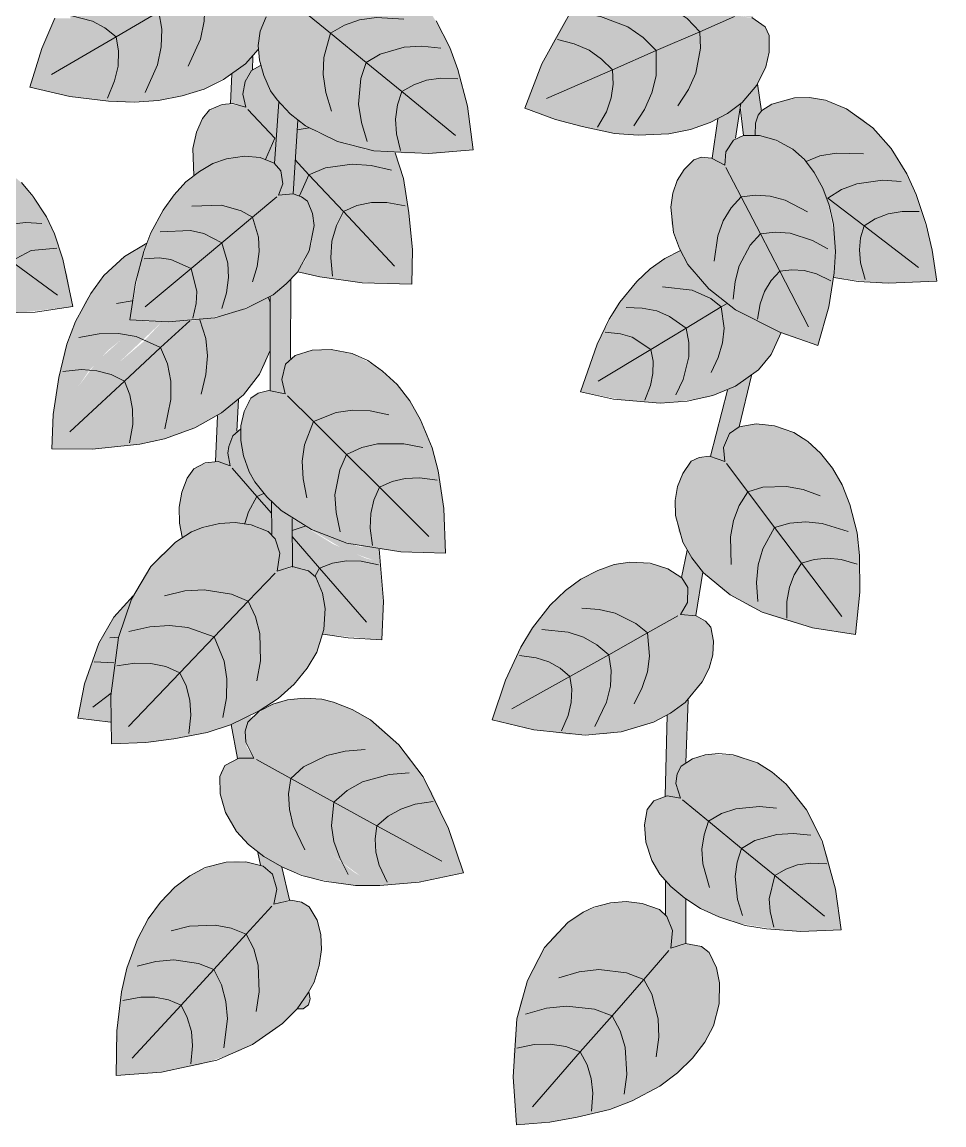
# Model space of a CAD drawing. Header units: centimetres. Extents: x 0 to 879, y -664 to 265.
# Drawn here: x 318.73 to 346.01, y -496.84 to -464.19 of the extents above; entities that cross this region are included whole.
import ezdxf

# ---------------------------------------------------------------- set-up
doc = ezdxf.new("R2010")
doc.units = ezdxf.units.CM
doc.layers.add('VEG-HOJAS', color=117, linetype='Continuous', lineweight=18, true_color=0x2e5e38)
doc.layers.add('VEG-NERVIOS', color=115, linetype='Continuous', lineweight=9, true_color=0x528c5c)
doc.layers.add('VEG-RELLENO', color=253, linetype='Continuous', true_color=0x96c896)

# ---------------------------------------------------------------- blocks, each defined once
blk = doc.blocks.new('VEG_Pothos_colgante_ALZADO')
at = {"layer": 'VEG-RELLENO', "true_color": 0x87a96a}
h = blk.add_hatch(color=63, dxfattribs=at)
h.dxf.hatch_style = 1
h.paths.add_polyline_path([(11.32, -61.78), (12.33, -61.3), (12.65, -61.39), (12.85, -61.34), (13.06, -61.24), (13.27, -61.01), (13.44, -61.41), (11.57, -62.33), (10.6, -62.68), (10.4, -62.68), (10.24, -62.56), (10.21, -62.33), (10.34, -62.14)])
h.paths.add_polyline_path([(15.85, -59.81), (17.07, -59.7), (17.4, -59.76), (17.36, -60.18), (17.07, -60.02), (16.71, -60.01), (16.53, -60.11), (16.37, -60.33), (15.63, -60.49)])
h.paths.add_polyline_path([(20.14, -61.05), (21, -61.69), (21.04, -61.98), (21.25, -62.27), (21.66, -62.45), (21.32, -62.75), (20.36, -61.96)])
h.paths.add_polyline_path([(23.72, -64.36), (24.65, -65.62), (24.36, -65.94), (24.2, -65.59), (23.94, -65.37), (23.67, -65.29), (22.95, -64.39)])
h.paths.add_polyline_path([(26, -69.09), (26.01, -70.21), (25.76, -70.6), (25.75, -70.96), (25.36, -70.76), (25.41, -70.07)])
h.paths.add_polyline_path([(25.29, -74.01), (24.58, -76.47), (24.13, -76.42), (24.36, -76.07), (24.39, -75.61), (24.28, -75.37), (24.84, -73.38)])
h.paths.add_polyline_path([(23.72, -80.27), (23.52, -80.38), (23.35, -80.66), (23.29, -81), (23.37, -81.34), (22.92, -81.22), (23.24, -79.57), (23.92, -79.21)])
h.paths.add_polyline_path([(22.93, -84.23), (22.6, -85.84), (22.15, -85.8), (22.37, -85.41), (22.38, -85.05), (22.2, -84.76), (22.45, -83.57)])
h.paths.add_polyline_path([(22.14, -88.35), (21.97, -89.37), (21.69, -89.56), (21.55, -89.89), (21.53, -90.26), (21.67, -90.62), (21.19, -90.57), (21.46, -88.75)])
h.paths.add_polyline_path([(21.38, -93.9), (21.26, -95.06), (20.78, -95.06), (20.97, -94.71), (21, -94.49), (20.97, -94.13), (20.78, -93.84), (20.84, -93.31)])
h.paths.add_polyline_path([(21, -98.01), (20.93, -98.91), (20.69, -99.1), (20.57, -99.42), (20.57, -99.78), (20.73, -100.12), (20.26, -100.1), (20.36, -98.47)])
h.paths.add_polyline_path([(20.76, -103.28), (20.8, -106), (20.33, -106.04), (20.49, -105.55), (20.42, -105.13), (20.18, -104.82), (20.16, -102.72)])
h.paths.add_polyline_path([(20.86, -108.76), (20.86, -109.45), (20.67, -109.63), (20.57, -109.95), (20.57, -110.23), (20.7, -110.57), (20.24, -110.53), (20.26, -109.3)])
h.paths.add_polyline_path([(20.6, -113.96), (20.36, -115.95), (19.89, -115.88), (20.11, -115.56), (20.19, -115.18), (20.12, -114.8), (19.94, -114.55), (20.06, -113.45)])
h.paths.add_polyline_path([(20, -118.49), (19.84, -119.51), (19.56, -119.92), (19.53, -120.31), (19.15, -120.1), (19.32, -118.94)])
h = blk.add_hatch(color=63, dxfattribs=at)
h.dxf.hatch_style = 1
h.paths.add_polyline_path([(2.71, -62.33), (3.74, -60.53), (4.04, -60.08), (4.09, -60.03), (4.46, -60.03), (4.78, -59.86), (4.79, -60.23), (4.99, -60.58), (5.19, -60.71), (5.66, -60.78), (6.24, -62.16), (6.82, -64.09), (6.47, -64.29), (6.4, -63.95), (6.22, -63.73), (6.08, -63.65), (5.67, -62.35), (5.33, -61.49), (5.02, -60.82), (4.77, -60.4), (4.67, -60.32), (4.48, -60.48), (4.26, -60.83), (3.51, -62.2), (3.24, -62.58), (3.1, -62.68), (2.93, -62.69), (2.74, -62.56)])
h.paths.add_polyline_path([(7.27, -66.77), (7.28, -68.19), (7.02, -68.6), (7, -69.02), (6.61, -68.81), (6.7, -67.99), (6.68, -67.39)])
h.paths.add_polyline_path([(6.07, -73.05), (5.62, -73.05), (5.8, -72.67), (5.78, -72.21), (6.17, -72.72)])
h.paths.add_polyline_path([(5.09, -76.25), (4.81, -77.65), (4.68, -77.8), (4.53, -78.13), (4.56, -78.55), (4.15, -78.39), (4.21, -77.54), (4.42, -76.51)])
h.paths.add_polyline_path([(6.65, -86.69), (6.57, -87.2), (6.73, -87.64), (6.27, -87.58), (6.11, -86.99), (6.53, -86.3)])
h.paths.add_polyline_path([(7.15, -91.43), (7.02, -92.14), (6.57, -92.19), (6.72, -91.72), (6.68, -91.4), (6.56, -91.16), (6.57, -90.97)])
h.paths.add_polyline_path([(5.22, -103.06), (5.49, -104.54), (5.31, -104.81), (5.29, -105.18), (5.41, -105.55), (5.68, -105.84), (5.2, -105.96), (4.69, -103.57)])
h.paths.add_polyline_path([(6.58, -109.01), (6.75, -109.83), (6.29, -109.89), (6.42, -109.52), (6.38, -109.19), (6.21, -108.94), (5.92, -108.8), (5.88, -108.64)])
h.paths.add_polyline_path([(7.07, -112.09), (7.13, -114.54), (6.89, -114.81), (6.82, -115.2), (6.96, -115.67), (6.5, -115.62), (6.5, -112.75)])
h.paths.add_polyline_path([(6.89, -118.98), (6.75, -121.16), (6.32, -121.2), (6.45, -120.8), (6.39, -120.48), (6.2, -120.26), (6.33, -118.44)])
h.paths.add_polyline_path([(6.68, -123.71), (6.67, -126.04), (6.5, -126.28), (6.42, -126.66), (6.52, -127.08), (6.07, -126.98), (6.07, -124.21)])
h.paths.add_polyline_path([(6.72, -130.77), (6.73, -132.21), (6.28, -132.33), (6.37, -131.87), (6.26, -131.46), (6.12, -131.25), (6.11, -130.28)])
h.paths.add_polyline_path([(5.08, -82.96), (5.16, -83), (5.43, -83.12), (5.08, -83.34)])
h.paths.add_polyline_path([(5.77, -96.32), (5.42, -96.05), (5.86, -95.86)])
h = blk.add_hatch(color=63, dxfattribs=at)
h.dxf.hatch_style = 1
h.paths.add_polyline_path([(8.39, -61.81), (9.58, -60.83), (9.78, -61.45), (9.12, -62), (8.08, -62)])
h.paths.add_polyline_path([(14.3, -61.63), (14.93, -62.55), (14.66, -62.89), (14.47, -62.53), (14.01, -62.25), (13.38, -61.44), (13.44, -61.41), (13.64, -61.59), (13.86, -61.68)])
h.paths.add_polyline_path([(16.93, -66.68), (16.82, -67.09), (16.94, -67.46), (16.53, -67.44), (16.23, -66.51), (16.57, -65.73)])
h.paths.add_polyline_path([(17.59, -70.25), (17.63, -71.92), (17.19, -71.95), (17.31, -71.65), (17.3, -71.41), (17.22, -71.13), (17.02, -70.94), (16.96, -69.86)])
h.paths.add_polyline_path([(17.51, -74.41), (17.39, -76.02), (17.23, -76.17), (17.12, -76.41), (17.13, -76.82), (16.73, -76.65), (16.87, -74.91)])
h.paths.add_polyline_path([(17.09, -79.98), (16.8, -82.6), (16.33, -82.66), (16.48, -82.21), (16.44, -81.87), (16.33, -81.57), (16.54, -79.39)])
h.paths.add_polyline_path([(16.24, -87.11), (15.97, -87.31), (15.88, -87.5), (15.87, -87.81), (16.01, -88.13), (15.57, -88.15), (15.7, -86.48), (16.34, -86.07)])
h.paths.add_polyline_path([(16.2, -90.99), (16.47, -93.35), (15.99, -93.41), (16.12, -93.03), (16.11, -92.72), (15.99, -92.36), (15.7, -92.11), (15.56, -90.48)])
h.paths.add_polyline_path([(17.85, -100.81), (18.22, -103.13), (17.76, -103.24), (17.85, -102.87), (17.83, -102.67), (17.67, -102.27), (17.45, -102.09), (17.18, -100.43)])
h.paths.add_polyline_path([(19.66, -112.84), (19.94, -114.54), (19.61, -114.27), (19.57, -113.95), (19.47, -113.76), (19.17, -113.59), (18.97, -112.24), (19.57, -112.6)])
h.paths.add_polyline_path([(20.61, -118.71), (20.45, -118.99), (20.42, -119.42), (20.08, -119.43), (20, -118.49), (20.49, -117.9)])
h.paths.add_polyline_path([(20.32, -126.54), (19.95, -128.06), (19.72, -128.19), (19.53, -128.54), (19.48, -128.73), (19.53, -129.09), (19.1, -128.93), (19.61, -126.97)])
h.paths.add_polyline_path([(18.88, -132.36), (18.67, -133.65), (18.21, -133.62), (18.4, -133.32), (18.44, -133.13), (18.41, -132.75), (18.24, -132.52), (18.41, -131.71)])
h.paths.add_polyline_path([(18.44, -136.14), (18.37, -138), (18.18, -138.18), (18.08, -138.55), (18.09, -138.73), (18.21, -139.05), (17.76, -139), (17.82, -136.6)])
h.paths.add_polyline_path([(18.37, -142.04), (18.37, -143.36), (17.93, -143.5), (17.99, -143.04), (17.77, -142.5), (17.77, -141.5)])
h.paths.add_polyline_path([(10.59, -60.81), (10.18, -61.12), (10.05, -60.73), (10.24, -60.64), (10.41, -60.45)])
h = blk.add_hatch(color=63, dxfattribs=at)
h.dxf.hatch_style = 1
h.paths.add_polyline_path([(2.37, -83.09), (1.85, -83.82), (1.66, -82.21), (2.32, -82.66)])
h.paths.add_polyline_path([(3.73, -99.21), (3.59, -99.38), (3.53, -99.55), (3.17, -99.62), (3.11, -98.98), (3.67, -98.45)])
h.paths.add_polyline_path([(4.45, -104.48), (4.04, -104.66), (4.06, -104.31), (3.95, -104.02), (4.26, -103.85), (4.34, -103.88)])
h.paths.add_polyline_path([(4.95, -107.56), (5.1, -108.22), (5.01, -108.41), (4.95, -108.72), (4.59, -108.81), (4.48, -108.11)])
h.paths.add_polyline_path([(5.62, -113.36), (5.63, -114.42), (5.13, -114.4), (5.36, -114), (5.35, -113.46)])
h.paths.add_polyline_path([(5.55, -117.49), (5.36, -117.74), (5.27, -118.07), (5.35, -118.59), (4.9, -118.48), (4.94, -117.62), (5.56, -117.09)])
h.paths.add_polyline_path([(5.09, -128.19), (4.93, -128.4), (4.83, -128.71), (4.89, -129.21), (4.45, -129.09), (4.51, -127.73), (5.13, -127.25)])
h.paths.add_polyline_path([(5.5, -136.69), (5.37, -136.89), (5.33, -137.25), (5.38, -137.54), (5.59, -137.87), (5.11, -137.88), (4.92, -136.87), (5.49, -136.61)])
h.paths.add_polyline_path([(6.64, -142.06), (6.18, -142.19), (6.27, -141.82), (6.21, -141.46), (6.03, -141.17), (5.79, -141.04), (5.71, -140.66), (6.42, -141.1)])
h.paths.add_polyline_path([(7.22, -144.79), (7.24, -145.11), (7.15, -145.23), (7.02, -145.29), (6.87, -145.29)])
h.paths.add_polyline_path([(2.39, -89.39), (2.73, -89.27), (2.72, -89.66), (2.88, -89.99), (2.44, -90.01)])
h.paths.add_polyline_path([(1.28, -79.52), (1, -78), (1.61, -78), (1.72, -78.57), (1.59, -78.83), (1.57, -79.18), (1.73, -79.56)])
at = {"layer": 'VEG-RELLENO', "true_color": 0x62945b}
h = blk.add_hatch(color=83, dxfattribs=at)
h.dxf.hatch_style = 1
h.paths.add_polyline_path([(-1.04, -118), (-0.69, -116.86), (-0.3, -115.96), (0.16, -115.97), (0.16, -115.08), (0.99, -114.01), (1.8, -113.33), (1.74, -113.89), (2.45, -113.93), (4.18, -113.81), (4.78, -113.67), (5.35, -113.46), (5.36, -114), (5.13, -114.4), (5.66, -114.43), (6.03, -114.65), (6.19, -114.89), (6.25, -115.26), (6.23, -115.71), (6.01, -115.85), (5.86, -116.1), (5.75, -116.48), (5.72, -116.89), (5.48, -117.18), (5.04, -117.56), (4.12, -118.06), (3.47, -118.26), (2.77, -118.4), (1.54, -118.44), (0.14, -118.28)])
h.paths.add_polyline_path([(4.2, -116.01), (3.26, -116.14), (2.38, -116.41), (1.54, -116.77), (0.74, -117.28), (1.68, -117.16), (2.56, -116.89), (3.4, -116.52)], flags=0)
at = {"layer": 'VEG-RELLENO', "true_color": 0x679d60}
h = blk.add_hatch(color=83, dxfattribs=at)
h.dxf.hatch_style = 1
h.paths.add_polyline_path([(13.61, -118.62), (14.03, -117.49), (14.43, -116.69), (14.8, -116.03), (15.22, -115.45), (15.87, -114.78), (16.38, -114.39), (16.93, -114.1), (17.48, -113.91), (18.01, -113.82), (18.7, -113.88), (19.29, -114.08), (19.69, -114.33), (20.07, -114.71), (20.18, -114.99), (20.14, -115.5), (19.89, -115.88), (20.39, -115.97), (20.72, -116.22), (20.84, -116.47), (20.84, -116.97), (20.74, -117.4), (20.55, -117.8), (20.27, -118.21), (20.04, -118.46), (19.61, -118.78), (19.09, -119.05), (18.51, -119.26), (17.87, -119.38), (17.19, -119.42), (16.5, -119.4), (16.26, -119.37), (16.02, -119.33), (15.77, -119.28), (14.69, -119.02)])
h.paths.add_polyline_path([(16.36, -119.38), (17.2, -118.93), (17.95, -118.4), (18.54, -117.86), (18.88, -117.44), (18.04, -117.8), (16.93, -118.55), (16.11, -119.34)], flags=0)
at = {"layer": 'VEG-RELLENO', "true_color": 0x6ba263}
h = blk.add_hatch(color=83, dxfattribs=at)
h.dxf.hatch_style = 1
h.paths.add_polyline_path([(12.08, -119.86), (10.95, -119.97), (10.1, -119.96), (9.38, -119.92), (8.7, -119.8), (7.86, -119.53), (7.29, -119.25), (6.81, -118.91), (6.4, -118.52), (6.08, -118.11), (5.83, -117.5), (5.72, -116.92), (5.75, -116.48), (5.9, -116), (6.08, -115.79), (6.53, -115.62), (6.96, -115.67), (6.82, -115.2), (6.89, -114.81), (7.05, -114.59), (7.48, -114.37), (7.89, -114.27), (8.32, -114.25), (8.79, -114.31), (9.58, -114.63), (10.04, -114.96), (10.47, -115.37), (10.86, -115.86), (11.2, -116.43), (11.48, -117.03), (11.7, -117.71), (11.95, -118.75)])
h.paths.add_polyline_path([(8.11, -116.64), (8.56, -117.39), (9.11, -118.04), (9.73, -118.63), (10.46, -119.11), (10.01, -118.36), (9.46, -117.71), (8.83, -117.13)], flags=0)
at = {"layer": 'VEG-RELLENO', "true_color": 0xced696}
h = blk.add_hatch(color=71, dxfattribs=at)
h.dxf.hatch_style = 1
h.paths.add_polyline_path([(4.2, -116.01), (3.4, -116.52), (2.56, -116.89), (1.68, -117.16), (0.74, -117.28), (1.54, -116.77), (2.38, -116.41), (3.26, -116.14)])
h = blk.add_hatch(color=71, dxfattribs=at)
h.dxf.hatch_style = 1
h.paths.add_polyline_path([(8.11, -116.64), (8.83, -117.13), (9.46, -117.71), (10.01, -118.36), (10.46, -119.11), (9.73, -118.63), (9.11, -118.04), (8.56, -117.39)])
at = {"layer": 'VEG-RELLENO', "true_color": 0x61935a}
h = blk.add_hatch(color=83, dxfattribs=at)
h.dxf.hatch_style = 1
h.paths.add_polyline_path([(10.26, -123.84), (8.56, -123.77), (7.54, -123.62), (6.89, -123.47), (7.12, -123.11), (7.3, -122.63), (8.1, -123.3), (7.89, -122.79), (7.36, -121.94), (7.22, -121.45), (7.07, -121.28), (6.75, -121.16), (6.89, -118.98), (7.47, -119.35), (8.27, -119.68), (8.92, -119.85), (9.77, -119.95), (9.95, -120.48), (10.11, -121.21), (10.28, -122.82)])
h.paths.add_polyline_path([(3.81, -120.62), (3.78, -119.82), (3.84, -119.49), (4.13, -118.83), (4.37, -118.62), (4.81, -118.49), (5.35, -118.59), (5.26, -118.21), (5.33, -117.83), (5.52, -117.51), (5.79, -117.36), (6, -117.96), (6.33, -118.44), (6.2, -120.26), (5.67, -120.07), (5.05, -120.07), (4.38, -120.26)])
at = {"layer": 'VEG-RELLENO', "true_color": 0xced696}
h = blk.add_hatch(color=71, dxfattribs=at)
h.dxf.hatch_style = 1
h.paths.add_polyline_path([(18.73, -117.65), (17.95, -118.4), (17.2, -118.93), (16.36, -119.38), (16.11, -119.34), (16.93, -118.55), (17.67, -118.02), (18.37, -117.63), (18.88, -117.44)])
at = {"layer": 'VEG-RELLENO', "true_color": 0x63975c}
h = blk.add_hatch(color=83, dxfattribs=at)
h.dxf.hatch_style = 1
h.paths.add_polyline_path([(25.8, -123.75), (24.15, -123.81), (22.75, -123.64), (22.8, -122.87), (22.76, -122.27), (22.61, -121.5), (22.43, -120.99), (22.08, -120.39), (21.66, -119.93), (21.05, -119.57), (20.42, -119.42), (20.45, -118.99), (20.62, -118.69), (21.04, -118.46), (21.45, -118.34), (21.88, -118.31), (22.35, -118.35), (23.13, -118.64), (23.61, -118.95), (24.05, -119.34), (24.45, -119.82), (24.81, -120.37), (25.27, -121.4), (25.63, -122.66)])
h.paths.add_polyline_path([(22.05, -120.28), (22.52, -121.01), (23.09, -121.64), (23.73, -122.21), (24.46, -122.67), (23.99, -121.94), (23.42, -121.31), (22.79, -120.74)], flags=0)
at = {"layer": 'VEG-RELLENO', "true_color": 0x669b5f}
h = blk.add_hatch(color=83, dxfattribs=at)
h.dxf.hatch_style = 1
h.paths.add_polyline_path([(22.28, -125.65), (21.31, -125.33), (20.6, -125.01), (20.02, -124.71), (19.51, -124.37), (18.91, -123.83), (18.54, -123.4), (18.25, -122.94), (18.05, -122.47), (17.94, -122.01), (17.94, -121.42), (18.07, -120.89), (18.25, -120.54), (18.54, -120.2), (18.76, -120.09), (19.19, -120.11), (19.53, -120.31), (19.58, -119.87), (19.78, -119.57), (19.99, -119.45), (20.43, -119.42), (20.81, -119.48), (21.54, -119.84), (22.08, -120.39), (22.35, -120.83), (22.56, -121.32), (22.78, -122.47), (22.8, -123.08), (22.74, -123.72), (22.57, -124.67)])
h.paths.add_polyline_path([(19.87, -121.67), (19.83, -122.46), (19.91, -123.23), (20.08, -123.99), (20.38, -124.72), (20.42, -123.93), (20.34, -123.16), (20.17, -122.4)], flags=0)
at = {"layer": 'VEG-RELLENO', "true_color": 0x6ea666}
h = blk.add_hatch(color=83, dxfattribs=at)
h.dxf.hatch_style = 1
h.paths.add_polyline_path([(0.23, -124.5), (-1.43, -124.69), (-2.61, -124.63), (-3.33, -124.44), (-3.81, -124.24), (-4.23, -123.98), (-4.59, -123.67), (-4.86, -123.34), (-5.1, -122.84), (-5.2, -122.35), (-5.19, -121.98), (-5.08, -121.56), (-4.93, -121.38), (-4.56, -121.21), (-4.2, -121.23), (-4.34, -120.84), (-4.29, -120.51), (-4.17, -120.33), (-3.82, -120.13), (-3.48, -120.02), (-2.73, -120.03), (-2.07, -120.26), (-1.67, -120.51), (-1.29, -120.83), (-0.65, -121.68), (-0.39, -122.17), (-0.18, -122.73), (0.07, -123.58)])
h.paths.add_polyline_path([(-3.26, -122.07), (-2.95, -122.72), (-2.54, -123.3), (-2.07, -123.83), (-1.5, -124.29), (-1.82, -123.64), (-2.23, -123.06), (-2.7, -122.52)], flags=0)
at = {"layer": 'VEG-RELLENO', "true_color": 0x61935a}
h = blk.add_hatch(color=83, dxfattribs=at)
h.dxf.hatch_style = 1
h.paths.add_polyline_path([(1.92, -124.89), (2.22, -123.26), (2.62, -122.15), (3.01, -121.49), (3.34, -121.06), (3.71, -120.7), (4.11, -120.41), (4.51, -120.21), (5.05, -120.07), (5.55, -120.05), (5.9, -120.13), (6.26, -120.3), (6.39, -120.48), (6.45, -120.86), (6.32, -121.2), (6.75, -121.16), (7.07, -121.28), (7.22, -121.45), (7.34, -121.85), (7.37, -122.22), (7.18, -122.99), (6.78, -123.6), (6.43, -123.94), (6.01, -124.24), (4.99, -124.69), (4.02, -124.89), (2.89, -124.95)])
h.paths.add_polyline_path([(5.84, -122.65), (5.11, -122.88), (4.45, -123.21), (3.83, -123.62), (3.27, -124.13), (3.99, -123.9), (4.66, -123.57), (5.28, -123.16)], flags=0)
at = {"layer": 'VEG-RELLENO', "true_color": 0xced696}
h = blk.add_hatch(color=71, dxfattribs=at)
h.dxf.hatch_style = 1
h.paths.add_polyline_path([(22.05, -120.28), (22.79, -120.74), (23.42, -121.31), (23.99, -121.94), (24.46, -122.67), (23.73, -122.21), (23.09, -121.64), (22.52, -121.01)])
h = blk.add_hatch(color=71, dxfattribs=at)
h.dxf.hatch_style = 1
h.paths.add_polyline_path([(19.87, -121.67), (20.17, -122.4), (20.34, -123.16), (20.42, -123.93), (20.38, -124.72), (20.08, -123.99), (19.91, -123.23), (19.83, -122.46)])
h = blk.add_hatch(color=71, dxfattribs=at)
h.dxf.hatch_style = 1
h.paths.add_polyline_path([(7.36, -121.94), (7.89, -122.79), (8.1, -123.3), (7.3, -122.63)])
at = {"layer": 'VEG-RELLENO', "true_color": 0x699f61}
h = blk.add_hatch(color=83, dxfattribs=at)
h.dxf.hatch_style = 1
h.paths.add_polyline_path([(-0.39, -128.71), (-0.33, -127.5), (-0.18, -126.6), (-0.02, -125.85), (0.21, -125.16), (0.63, -124.3), (1.01, -123.75), (1.45, -123.28), (1.92, -122.9), (2.42, -122.62), (2.05, -123.96), (1.92, -124.89), (2.35, -124.93), (1.28, -125.79), (0.71, -126.4), (0.4, -126.86), (0.9, -126.62), (1.59, -126.16), (2.31, -125.55), (2.87, -124.95), (3.82, -124.91), (4.62, -124.79), (5.35, -124.56), (6.02, -124.24), (6.07, -124.38), (6.07, -125.8), (5.93, -126.18), (5.76, -126.5), (5.42, -126.96), (4.63, -127.65), (4.05, -127.99), (3.39, -128.27), (2.71, -128.48), (1.96, -128.61), (0.81, -128.72)])
at = {"layer": 'VEG-RELLENO', "true_color": 0xced696}
h = blk.add_hatch(color=71, dxfattribs=at)
h.dxf.hatch_style = 1
h.paths.add_polyline_path([(5.84, -122.65), (5.28, -123.16), (4.66, -123.57), (3.99, -123.9), (3.27, -124.13), (3.83, -123.62), (4.45, -123.21), (5.11, -122.88)])
at = {"layer": 'VEG-RELLENO', "true_color": 0x5f9058}
h = blk.add_hatch(color=83, dxfattribs=at)
h.dxf.hatch_style = 1
h.paths.add_polyline_path([(15.26, -127.02), (15.83, -125.43), (16.42, -124.37), (16.92, -123.76), (17.32, -123.38), (17.75, -123.08), (18.21, -122.84), (18.65, -123.55), (19.35, -124.24), (20.02, -124.71), (21.19, -125.27), (20.9, -125.92), (20.4, -126.48), (19.68, -126.94), (18.99, -127.19), (17.81, -127.36), (16.58, -127.28)])
h.paths.add_polyline_path([(19.31, -124.9), (18.68, -125.36), (18.15, -125.91), (17.68, -126.51), (17.3, -127.19), (17.93, -126.73), (18.47, -126.19), (18.93, -125.59)], flags=0)
at = {"layer": 'VEG-RELLENO', "true_color": 0xced696}
h = blk.add_hatch(color=71, dxfattribs=at)
h.dxf.hatch_style = 1
h.paths.add_polyline_path([(2.87, -124.95), (1.59, -126.16), (0.9, -126.62), (0.4, -126.86), (0.96, -126.11), (2, -125.18), (2.35, -124.93)])
h = blk.add_hatch(color=71, dxfattribs=at)
h.dxf.hatch_style = 1
h.paths.add_polyline_path([(19.31, -124.9), (18.93, -125.59), (18.47, -126.19), (17.93, -126.73), (17.3, -127.19), (17.68, -126.51), (18.15, -125.91), (18.68, -125.36)])
at = {"layer": 'VEG-RELLENO', "true_color": 0x6aa162}
h = blk.add_hatch(color=83, dxfattribs=at)
h.dxf.hatch_style = 1
h.paths.add_polyline_path([(11.26, -131.8), (10.13, -131.78), (9.28, -131.68), (8.57, -131.55), (7.91, -131.36), (7.09, -130.99), (6.56, -130.66), (6.1, -130.27), (5.73, -129.84), (5.45, -129.39), (5.25, -128.77), (5.19, -128.17), (5.26, -127.74), (5.44, -127.28), (5.64, -127.1), (6.1, -126.98), (6.52, -127.08), (6.42, -126.59), (6.53, -126.2), (6.71, -126), (7.17, -125.82), (7.59, -125.76), (8.03, -125.79), (8.5, -125.89), (9.25, -126.29), (9.69, -126.67), (10.08, -127.12), (10.42, -127.65), (10.71, -128.26), (10.93, -128.89), (11.08, -129.59), (11.23, -130.67)])
h.paths.add_polyline_path([(7.98, -127.77), (8.33, -128.57), (8.81, -129.3), (9.36, -129.96), (10.03, -130.54), (9.67, -129.73), (9.2, -129.01), (8.64, -128.35)], flags=0)
at = {"layer": 'VEG-RELLENO', "true_color": 0xced696}
h = blk.add_hatch(color=71, dxfattribs=at)
h.dxf.hatch_style = 1
h.paths.add_polyline_path([(7.98, -127.77), (8.64, -128.35), (9.2, -129.01), (9.67, -129.73), (10.03, -130.54), (9.36, -129.96), (8.81, -129.3), (8.33, -128.57)])
at = {"layer": 'VEG-RELLENO', "true_color": 0x61935a}
h = blk.add_hatch(color=83, dxfattribs=at)
h.dxf.hatch_style = 1
h.paths.add_polyline_path([(23.39, -134.21), (22.3, -134.05), (21.51, -133.84), (20.84, -133.63), (20.24, -133.36), (19.5, -132.91), (19.04, -132.52), (18.66, -132.09), (18.36, -131.62), (18.16, -131.16), (18.06, -130.54), (18.09, -129.96), (18.22, -129.56), (18.46, -129.14), (18.68, -128.99), (19.14, -128.93), (19.53, -129.09), (19.5, -128.61), (19.66, -128.26), (19.86, -128.09), (20.32, -127.98), (20.73, -127.98), (21.14, -128.06), (21.57, -128.23), (22.23, -128.71), (22.6, -129.13), (22.91, -129.61), (23.15, -130.16), (23.35, -130.78), (23.47, -131.41), (23.52, -132.1), (23.51, -133.14)])
h.paths.add_polyline_path([(20.35, -130.29), (20.42, -131.14), (20.62, -131.94), (20.91, -132.71), (21.33, -133.45), (21.26, -132.61), (21.06, -131.8), (20.77, -131.03)], flags=0)
at = {"layer": 'VEG-RELLENO', "true_color": 0x689e61}
h = blk.add_hatch(color=83, dxfattribs=at)
h.dxf.hatch_style = 1
h.paths.add_polyline_path([(9.38, -134.37), (7.63, -134.2), (7.7, -133.44), (7.53, -132.72), (7.29, -132.37), (7.04, -132.26), (6.73, -132.21), (6.72, -130.77), (7.93, -131.53), (8.92, -131.96), (9.16, -132.02), (8.76, -131.59), (9.3, -131.68), (9.43, -133.22)])
h.paths.add_polyline_path([(3.41, -131.08), (3.4, -130.29), (3.51, -129.84), (3.68, -129.47), (3.89, -129.24), (4.23, -129.12), (4.53, -129.09), (4.89, -129.21), (4.82, -128.84), (4.85, -128.64), (4.97, -128.33), (5.2, -128.12), (5.22, -128.61), (5.38, -129.24), (5.62, -129.69), (6.11, -130.28), (6.12, -131.25), (5.66, -131), (5.04, -130.89), (4.23, -130.99), (3.47, -131.33)])
at = {"layer": 'VEG-RELLENO', "true_color": 0xced696}
h = blk.add_hatch(color=71, dxfattribs=at)
h.dxf.hatch_style = 1
h.paths.add_polyline_path([(20.35, -130.29), (20.77, -131.03), (21.06, -131.8), (21.26, -132.61), (21.33, -133.45), (20.91, -132.71), (20.62, -131.94), (20.42, -131.14)])
at = {"layer": 'VEG-RELLENO', "true_color": 0x679c5f}
h = blk.add_hatch(color=83, dxfattribs=at)
h.dxf.hatch_style = 1
h.paths.add_polyline_path([(1.38, -137.45), (1.35, -136.23), (1.42, -135.32), (1.53, -134.55), (1.71, -133.84), (2.07, -132.95), (2.41, -132.37), (2.81, -131.88), (3.27, -131.47), (3.74, -131.17), (4.4, -130.95), (5.04, -130.89), (5.51, -130.96), (6.01, -131.16), (6.22, -131.38), (6.37, -131.87), (6.28, -132.33), (6.79, -132.21), (7.21, -132.32), (7.42, -132.51), (7.62, -132.98), (7.7, -133.44), (7.68, -133.9), (7.58, -134.4), (7.45, -134.73), (7.17, -135.21), (6.78, -135.68), (6.31, -136.1), (5.75, -136.47), (5.12, -136.79), (4.45, -137.04), (3.71, -137.22), (2.57, -137.4)])
h.paths.add_polyline_path([(5.16, -133.48), (4.4, -134.03), (3.75, -134.67), (3.17, -135.38), (2.71, -136.2), (3.48, -135.66), (4.13, -135.01), (4.7, -134.3)], flags=0)
at = {"layer": 'VEG-RELLENO', "true_color": 0xced696}
h = blk.add_hatch(color=71, dxfattribs=at)
h.dxf.hatch_style = 1
h.paths.add_polyline_path([(8.8, -131.63), (9.16, -132.02), (8.31, -131.72), (7.1, -131), (7.91, -131.36)])
at = {"layer": 'VEG-RELLENO', "true_color": 0x669b5f}
h = blk.add_hatch(color=83, dxfattribs=at)
h.dxf.hatch_style = 1
h.paths.add_polyline_path([(12.64, -136.74), (12.97, -135.72), (13.29, -134.99), (13.6, -134.38), (13.96, -133.84), (14.51, -133.19), (14.96, -132.79), (15.43, -132.47), (15.93, -132.24), (16.41, -132.1), (17.03, -132.07), (17.58, -132.16), (17.95, -132.33), (18.32, -132.6), (18.43, -132.82), (18.42, -133.26), (18.21, -133.62), (18.68, -133.66), (19.01, -133.86), (19.15, -134.08), (19.19, -134.54), (19.14, -134.95), (19, -135.34), (18.78, -135.74), (18.22, -136.33), (17.76, -136.63), (17.24, -136.87), (16.67, -137.04), (16.04, -137.15), (14.94, -137.17), (13.69, -137)])
h.paths.add_polyline_path([(17.18, -134.73), (16.34, -134.86), (15.56, -135.11), (14.81, -135.44), (14.11, -135.91), (14.94, -135.79), (15.72, -135.54), (16.47, -135.2)], flags=0)
at = {"layer": 'VEG-RELLENO', "true_color": 0x659a5e}
h = blk.add_hatch(color=83, dxfattribs=at)
h.dxf.hatch_style = 1
h.paths.add_polyline_path([(0.38, -136.69), (0.58, -135.67), (1, -134.47), (1.45, -133.7), (2.02, -133.06), (1.71, -133.84), (1.53, -134.55), (1.38, -135.8), (1.35, -136.8)])
at = {"layer": 'VEG-RELLENO', "true_color": 0xced696}
h = blk.add_hatch(color=71, dxfattribs=at)
h.dxf.hatch_style = 1
h.paths.add_polyline_path([(5.16, -133.48), (4.7, -134.3), (4.13, -135.01), (3.48, -135.66), (2.71, -136.2), (3.17, -135.38), (3.75, -134.67), (4.4, -134.03)])
h = blk.add_hatch(color=71, dxfattribs=at)
h.dxf.hatch_style = 1
h.paths.add_polyline_path([(17.18, -134.73), (16.47, -135.2), (15.72, -135.54), (14.94, -135.79), (14.11, -135.91), (14.81, -135.44), (15.56, -135.11), (16.34, -134.86)])
at = {"layer": 'VEG-RELLENO', "true_color": 0x65995d}
h = blk.add_hatch(color=83, dxfattribs=at)
h.dxf.hatch_style = 1
h.paths.add_polyline_path([(11.79, -141.27), (10.67, -141.51), (9.35, -141.64), (8.83, -140.95), (8.18, -140.31), (7.46, -139.74), (6.64, -139.29), (7.19, -140.05), (7.84, -140.69), (8.56, -141.25), (9.24, -141.65), (8.37, -141.62), (7.22, -141.4), (6.42, -141.09), (5.72, -140.67), (5.3, -140.31), (4.9, -139.76), (4.65, -139.21), (4.57, -138.79), (4.6, -138.31), (4.73, -138.09), (5.14, -137.87), (5.59, -137.87), (5.35, -137.4), (5.34, -136.98), (5.47, -136.72), (5.88, -136.41), (6.29, -136.21), (6.74, -136.11), (7.25, -136.09), (7.6, -136.12), (8.13, -136.27), (8.69, -136.52), (9.22, -136.86), (9.72, -137.31), (10.19, -137.84), (10.85, -138.86), (11.43, -140.13)])
at = {"layer": 'VEG-RELLENO', "true_color": 0x6da565}
h = blk.add_hatch(color=83, dxfattribs=at)
h.dxf.hatch_style = 1
h.paths.add_polyline_path([(22.97, -142.95), (21.95, -143), (21.19, -142.96), (19.93, -142.76), (19.16, -142.49), (18.64, -142.23), (18.19, -141.91), (17.81, -141.55), (17.51, -141.17), (17.26, -140.63), (17.15, -140.1), (17.16, -139.72), (17.27, -139.3), (17.43, -139.13), (17.82, -138.99), (18.21, -139.05), (18.08, -138.62), (18.14, -138.25), (18.29, -138.05), (18.69, -137.85), (19.08, -137.75), (19.91, -137.79), (20.64, -138.09), (21.07, -138.39), (21.47, -138.77), (21.83, -139.23), (22.15, -139.76), (22.55, -140.74), (22.84, -141.92)])
h.paths.add_polyline_path([(19.17, -140.09), (19.84, -140.54), (20.56, -140.88), (21.31, -141.13), (22.11, -141.26), (21.44, -140.8), (20.72, -140.47), (19.97, -140.22)], flags=0)
at = {"layer": 'VEG-RELLENO', "true_color": 0xced696}
h = blk.add_hatch(color=71, dxfattribs=at)
h.dxf.hatch_style = 1
h.paths.add_polyline_path([(6.64, -139.29), (7.46, -139.74), (8.18, -140.31), (8.83, -140.95), (9.35, -141.64), (9.24, -141.65), (8.88, -141.46), (7.84, -140.69), (7.19, -140.05)])
h = blk.add_hatch(color=71, dxfattribs=at)
h.dxf.hatch_style = 1
h.paths.add_polyline_path([(19.17, -140.09), (19.97, -140.22), (20.72, -140.47), (21.44, -140.8), (22.11, -141.26), (21.31, -141.13), (20.56, -140.88), (19.84, -140.54)])
at = {"layer": 'VEG-RELLENO', "true_color": 0x5f9058}
h = blk.add_hatch(color=83, dxfattribs=at)
h.dxf.hatch_style = 1
h.paths.add_polyline_path([(1.51, -147.27), (1.51, -146.13), (1.6, -145.27), (1.71, -144.55), (1.9, -143.87), (2.25, -143.02), (2.58, -142.46), (2.96, -141.97), (3.39, -141.57), (3.84, -141.26), (4.46, -141.01), (5.06, -140.92), (5.49, -140.96), (5.96, -141.11), (6.14, -141.3), (6.27, -141.75), (6.18, -142.19), (6.68, -142.07), (7.08, -142.16), (7.29, -142.34), (7.5, -142.8), (7.58, -143.24), (7.57, -143.69), (7.48, -144.18), (7.37, -144.5), (7.1, -144.97), (6.74, -145.44), (6.29, -145.86), (5.75, -146.23), (5.14, -146.55), (4.02, -146.94), (2.67, -147.19)])
h.paths.add_polyline_path([(4.54, -142.81), (3.86, -143.41), (3.29, -144.1), (2.8, -144.84), (2.43, -145.68), (3.12, -145.08), (3.69, -144.39), (4.18, -143.65)], flags=0)
at = {"layer": 'VEG-RELLENO', "true_color": 0x6aa062}
h = blk.add_hatch(color=83, dxfattribs=at)
h.dxf.hatch_style = 1
h.paths.add_polyline_path([(13.36, -148.73), (13.26, -147.52), (13.28, -146.61), (13.34, -145.84), (13.47, -145.13), (13.78, -144.24), (14.08, -143.65), (14.45, -143.15), (14.88, -142.74), (15.33, -142.43), (15.98, -142.19), (16.61, -142.11), (17.08, -142.17), (17.59, -142.35), (17.81, -142.56), (17.99, -143.04), (17.93, -143.5), (18.43, -143.36), (18.84, -143.45), (19.06, -143.62), (19.28, -144.08), (19.37, -144.52), (19.37, -144.97), (19.29, -145.47), (19.19, -145.8), (18.93, -146.28), (18.57, -146.75), (18.13, -147.19), (17.6, -147.58), (16.99, -147.92), (16.35, -148.19), (15.63, -148.4), (14.53, -148.62)])
h.paths.add_polyline_path([(16.66, -144.48), (15.95, -145.06), (15.36, -145.74), (14.85, -146.48), (14.46, -147.3), (15.16, -146.72), (15.75, -146.05), (16.26, -145.31)], flags=0)
at = {"layer": 'VEG-RELLENO', "true_color": 0xced696}
h = blk.add_hatch(color=71, dxfattribs=at)
h.dxf.hatch_style = 1
h.paths.add_polyline_path([(4.54, -142.81), (4.18, -143.65), (3.69, -144.39), (3.12, -145.08), (2.43, -145.68), (2.8, -144.84), (3.29, -144.1), (3.86, -143.41)])
h = blk.add_hatch(color=71, dxfattribs=at)
h.dxf.hatch_style = 1
h.paths.add_polyline_path([(16.66, -144.48), (16.26, -145.31), (15.75, -146.05), (15.16, -146.72), (14.46, -147.3), (14.85, -146.48), (15.36, -145.74), (15.95, -145.06)])
at = {"layer": 'VEG-HOJAS'}
for points in [[(20.33, -115.94), (20.72, -116.22), (20.84, -116.47), (20.84, -116.97), (20.74, -117.4), (20.47, -117.94), (20.04, -118.46), (19.61, -118.78), (19.09, -119.05), (18.51, -119.26), (17.87, -119.38), (16.96, -119.42), (16.26, -119.37), (15.3, -119.17), (14.52, -118.96), (13.61, -118.62), (14.11, -117.31), (14.94, -115.82)], [(10.98, -116.04), (11.39, -116.83), (11.63, -117.48), (11.91, -118.57), (12.08, -119.86), (10.76, -119.97), (9.14, -119.89), (8.06, -119.61), (7.12, -119.15), (6.66, -118.79), (6.28, -118.38), (6.08, -118.11), (5.88, -117.66), (5.76, -117.2), (5.72, -116.77), (5.78, -116.34), (5.95, -115.92)], [(5.72, -116.89), (5.34, -117.31), (4.69, -117.78), (4.12, -118.06), (3.47, -118.26), (2.77, -118.4), (2.05, -118.45), (1.29, -118.42), (0.14, -118.28), (-1.04, -118), (-0.69, -116.86), (-0.3, -115.96)], [(5.56, -117.09), (5.55, -117.49)], [(3.81, -120.62), (3.78, -119.82), (3.89, -119.34), (4.07, -118.93), (4.28, -118.67), (4.65, -118.52), (4.96, -118.49), (5.35, -118.59), (5.26, -118.21), (5.33, -117.83), (5.52, -117.51), (5.79, -117.36)], [(4.9, -118.48), (4.94, -117.62)], [(20.49, -117.9), (20.61, -118.71)], [(6.2, -120.26), (6.33, -118.44)], [(20, -118.49), (19.84, -119.51)], [(20.42, -119.42), (20.43, -119.07), (20.51, -118.83), (20.62, -118.69), (20.92, -118.51), (21.59, -118.32), (22.03, -118.31), (22.51, -118.39), (23.13, -118.64), (23.91, -119.21), (24.45, -119.82), (24.91, -120.57), (25.19, -121.18), (25.48, -122.07), (25.66, -122.83), (25.8, -123.75), (24.36, -123.81), (23.47, -123.76), (22.75, -123.64)], [(20.08, -119.43), (19.98, -118.59)], [(6.89, -118.98), (6.75, -121.16)], [(19.15, -120.1), (19.32, -118.94)], [(-1.29, -120.83), (-0.95, -121.23), (-0.55, -121.84), (-0.31, -122.35), (-0.06, -123.1), (0.23, -124.5), (-0.88, -124.66), (-2.24, -124.68)], [(9.77, -119.95), (10.02, -120.71), (10.18, -121.72), (10.28, -122.82), (10.26, -123.84), (8.79, -123.8), (7.54, -123.62), (6.89, -123.47)], [(6.07, -125.8), (5.76, -126.5), (5.28, -127.11), (4.63, -127.65), (3.84, -128.09), (2.94, -128.42), (2.21, -128.57), (0.81, -128.72), (-0.39, -128.71), (-0.35, -127.69), (-0.18, -126.6), (0.05, -125.61), (0.31, -124.94), (0.76, -124.11), (1.15, -123.58), (1.76, -123.02), (2.42, -122.62)], [(21.19, -125.27), (20.9, -125.92), (20.52, -126.37), (19.84, -126.86), (19.17, -127.13), (18.41, -127.3), (17.61, -127.36), (16.23, -127.24), (15.26, -127.02), (15.75, -125.61), (16.1, -124.87), (16.42, -124.37), (16.92, -123.76), (17.32, -123.38), (17.75, -123.08), (18.21, -122.84)], [(6.68, -123.71), (6.67, -126.04)], [(6.02, -124.24), (6.07, -124.38)], [(6.07, -126.98), (6.07, -124.21)], [(20.32, -126.54), (19.95, -128.06)], [(19.1, -128.93), (19.61, -126.97)], [(5.13, -127.25), (5.09, -128.19)], [(4.45, -129.09), (4.51, -127.73)], [(3.47, -131.33), (3.39, -130.91), (3.38, -130.44), (3.46, -129.99), (3.62, -129.58), (3.81, -129.3), (4.15, -129.13), (4.53, -129.09), (4.89, -129.21), (4.82, -128.84), (4.85, -128.64), (4.97, -128.33), (5.2, -128.12)], [(6.12, -131.25), (6.11, -130.28)], [(6.72, -130.77), (6.73, -132.21)], [(9.3, -131.68), (9.43, -133.22), (9.38, -134.37), (8.38, -134.31), (7.63, -134.2)], [(18.24, -132.52), (18.41, -131.71)], [(18.88, -132.36), (18.67, -133.65)], [(1.35, -136.8), (0.38, -136.69), (0.58, -135.67), (1, -134.47), (1.45, -133.7), (2.02, -133.06)], [(18.44, -136.14), (18.37, -138)], [(17.76, -139), (17.82, -136.6)], [(5.11, -137.88), (4.92, -136.87)], [(5.79, -141.04), (5.71, -140.66)], [(6.42, -141.1), (6.64, -142.06)], [(17.77, -142.5), (17.77, -141.5)], [(18.37, -142.04), (18.37, -143.36)], [(7.22, -144.79), (7.26, -145), (7.21, -145.17), (7.05, -145.29), (6.87, -145.29)]]:
    blk.add_lwpolyline(points, dxfattribs=at)
for points in [[(22.28, -125.65), (21.15, -125.26), (19.84, -124.6), (19.05, -123.97), (18.43, -123.25), (18.18, -122.78), (18.01, -122.31), (17.93, -121.56), (17.99, -121.14), (18.12, -120.77), (18.32, -120.44), (18.61, -120.15), (18.84, -120.08), (19.13, -120.1), (19.53, -120.31), (19.56, -119.92), (19.78, -119.57), (20.08, -119.43), (20.55, -119.43), (21.05, -119.57), (21.54, -119.84), (21.88, -120.14), (22.17, -120.53), (22.43, -120.99), (22.61, -121.5), (22.74, -122.07), (22.8, -122.87), (22.76, -123.5), (22.6, -124.51)], [(1.92, -124.89), (2.09, -123.8), (2.33, -122.87), (2.54, -122.32), (2.91, -121.64), (3.23, -121.19), (3.58, -120.81), (3.98, -120.5), (4.38, -120.26), (4.78, -120.12), (5.31, -120.05), (5.78, -120.09), (6.19, -120.25), (6.39, -120.48), (6.45, -120.86), (6.32, -121.2), (6.75, -121.16), (7, -121.25), (7.18, -121.38), (7.32, -121.74), (7.37, -122.1), (7.23, -122.85), (6.88, -123.48), (6.55, -123.83), (6.16, -124.15), (5.35, -124.56), (4.43, -124.83), (3.05, -124.95)], [(11.26, -131.8), (9.94, -131.76), (8.34, -131.5), (7.29, -131.1), (6.4, -130.54), (5.97, -130.13), (5.62, -129.69), (5.45, -129.39), (5.28, -128.92), (5.2, -128.46), (5.2, -128.03), (5.3, -127.61), (5.5, -127.21), (5.72, -127.06), (6.03, -126.98), (6.52, -127.08), (6.42, -126.66), (6.53, -126.2), (6.81, -125.95), (7.31, -125.79), (7.88, -125.77), (8.5, -125.89), (8.96, -126.1), (9.4, -126.41), (9.83, -126.81), (10.2, -127.29), (10.52, -127.85), (10.87, -128.68), (11.04, -129.36), (11.21, -130.48)], [(23.39, -134.21), (22.12, -134.01), (20.63, -133.55), (19.68, -133.03), (18.9, -132.38), (18.55, -131.94), (18.28, -131.47), (18.07, -130.69), (18.06, -130.24), (18.13, -129.83), (18.28, -129.44), (18.53, -129.08), (18.77, -128.97), (19.07, -128.93), (19.53, -129.09), (19.49, -128.67), (19.66, -128.26), (19.95, -128.06), (20.45, -127.97), (21, -128.03), (21.57, -128.23), (21.98, -128.49), (22.36, -128.84), (22.71, -129.28), (23, -129.78), (23.23, -130.36), (23.44, -131.2), (23.51, -131.87), (23.52, -132.96)], [(1.38, -137.45), (1.36, -136.02), (1.58, -134.3), (1.97, -133.16), (2.54, -132.2), (3.27, -131.47), (3.74, -131.17), (4.07, -131.04), (4.57, -130.92), (5.04, -130.89), (5.51, -130.96), (6.01, -131.16), (6.22, -131.38), (6.36, -131.8), (6.28, -132.33), (6.72, -132.2), (7.21, -132.32), (7.42, -132.51), (7.62, -132.98), (7.7, -133.44), (7.66, -134.06), (7.45, -134.73), (7.17, -135.21), (6.78, -135.68), (6.31, -136.1), (5.75, -136.47), (4.9, -136.88), (4.21, -137.11), (3.22, -137.3), (2.39, -137.41)], [(12.64, -136.74), (13.04, -135.56), (13.49, -134.58), (13.83, -134.01), (14.36, -133.34), (14.81, -132.91), (15.27, -132.57), (15.77, -132.31), (16.25, -132.14), (16.72, -132.07), (17.32, -132.1), (17.84, -132.26), (18.25, -132.53), (18.43, -132.82), (18.42, -133.26), (18.21, -133.62), (18.68, -133.66), (18.95, -133.81), (19.11, -133.99), (19.19, -134.41), (19.17, -134.81), (19.06, -135.21), (18.86, -135.61), (18.35, -136.22), (17.92, -136.54), (17.42, -136.8), (16.46, -137.09), (15.39, -137.19), (13.87, -137.03)], [(11.79, -141.27), (10.48, -141.54), (9.32, -141.64), (8.6, -141.64), (7.67, -141.51), (7.01, -141.34), (6.42, -141.09), (5.88, -140.78), (5.43, -140.43), (5.08, -140.04), (4.75, -139.48), (4.59, -138.93), (4.58, -138.41), (4.73, -138.09), (5.14, -137.87), (5.59, -137.87), (5.35, -137.4), (5.33, -137.07), (5.41, -136.8), (5.75, -136.48), (6.15, -136.27), (6.58, -136.14), (7.08, -136.09), (7.6, -136.12), (7.95, -136.21), (8.5, -136.43), (9.04, -136.74), (9.88, -137.48), (10.6, -138.42), (11.35, -139.95)], [(22.97, -142.95), (21.78, -143), (20.76, -142.92), (20.13, -142.82), (19.35, -142.57), (18.81, -142.32), (18.34, -142.02), (17.93, -141.67), (17.6, -141.3), (17.37, -140.9), (17.19, -140.36), (17.15, -139.84), (17.23, -139.39), (17.43, -139.13), (17.82, -138.99), (18.21, -139.05), (18.08, -138.62), (18.12, -138.33), (18.23, -138.11), (18.57, -137.89), (18.94, -137.77), (19.34, -137.73), (19.77, -137.77), (20.49, -138.01), (20.93, -138.28), (21.34, -138.64), (21.94, -139.4), (22.41, -140.32), (22.8, -141.75)], [(1.51, -147.27), (1.53, -145.94), (1.67, -144.79), (1.83, -144.09), (2.15, -143.23), (2.46, -142.63), (2.83, -142.13), (3.25, -141.69), (3.69, -141.35), (4.15, -141.11), (4.77, -140.95), (5.35, -140.94), (5.86, -141.07), (6.14, -141.3), (6.27, -141.75), (6.18, -142.19), (6.68, -142.07), (7, -142.13), (7.23, -142.27), (7.46, -142.67), (7.57, -143.09), (7.59, -143.54), (7.52, -144.01), (7.37, -144.5), (7.2, -144.82), (6.87, -145.29), (6.44, -145.73), (5.55, -146.35), (4.49, -146.81), (2.86, -147.17)], [(13.36, -148.73), (13.26, -147.31), (13.37, -145.59), (13.69, -144.45), (14.19, -143.48), (14.88, -142.74), (15.33, -142.43), (15.65, -142.28), (16.14, -142.15), (16.61, -142.11), (17.08, -142.17), (17.59, -142.35), (17.81, -142.56), (17.98, -142.97), (17.93, -143.5), (18.36, -143.36), (18.84, -143.45), (19.06, -143.62), (19.28, -144.08), (19.37, -144.52), (19.36, -145.14), (19.19, -145.8), (18.93, -146.28), (18.57, -146.75), (18.13, -147.19), (17.6, -147.58), (16.78, -148.02), (16.12, -148.27), (15.16, -148.5), (14.35, -148.65)]]:
    blk.add_lwpolyline(points, close=True, dxfattribs=at)
at = {"layer": 'VEG-NERVIOS'}
for points in [[(4.05, -115.03), (4.14, -115.54), (4.12, -116.05), (4.01, -116.58), (3.65, -117.38)], [(18.79, -116.36), (18.41, -115.97), (17.97, -115.67), (17.17, -115.36), (16.56, -115.25)], [(1.51, -116.51), (1.18, -116.25), (0.81, -116.05), (0.16, -115.88)], [(2.78, -115.77), (1.51, -116.51)], [(2.78, -115.77), (2.87, -116.29), (2.85, -116.81), (2.74, -117.34), (2.37, -118.16)], [(7.02, -115.72), (7.86, -116.4)], [(17.49, -116.92), (17.11, -116.53), (16.66, -116.22), (15.85, -115.91), (15.23, -115.8)], [(19.81, -115.91), (18.79, -116.36)], [(7.86, -116.4), (8.27, -116.17), (8.72, -116.01), (9.22, -115.94), (10.03, -115.99)], [(1.51, -116.51), (-0.4, -117.63)], [(1.51, -116.51), (1.58, -116.94), (1.57, -117.38), (1.47, -117.82), (1.26, -118.33)], [(7.86, -116.4), (7.66, -117.12), (7.64, -117.63), (7.72, -118.16), (7.89, -118.71)], [(7.86, -116.4), (8.91, -117.27)], [(18.79, -116.36), (17.49, -116.92)], [(18.79, -116.36), (18.81, -116.85), (18.67, -117.59), (18.45, -118.07), (18.14, -118.56)], [(8.91, -117.27), (9.33, -117.03), (10.04, -116.82), (10.56, -116.79), (11.12, -116.85)], [(16.2, -117.49), (15.88, -117.17), (15.51, -116.91), (15.07, -116.72), (14.57, -116.59)], [(17.49, -116.92), (16.2, -117.49)], [(17.49, -116.92), (17.49, -117.67), (17.37, -118.17), (17.15, -118.66), (16.83, -119.15)], [(8.91, -117.27), (8.75, -117.75), (8.69, -118.51), (8.77, -119.05), (8.94, -119.61)], [(8.91, -117.27), (9.97, -118.13)], [(16.2, -117.49), (14.25, -118.34)], [(16.2, -117.49), (16.22, -117.91), (16.16, -118.32), (16.02, -118.73), (15.76, -119.19)], [(9.97, -118.13), (10.32, -117.93), (10.7, -117.8), (11.12, -117.74), (11.63, -117.76)], [(9.97, -118.13), (9.84, -118.53), (9.78, -118.95), (9.81, -119.38), (9.93, -119.88)], [(9.97, -118.13), (11.56, -119.43)], [(5.41, -118.66), (6.21, -119.51)], [(6.21, -119.51), (5.93, -120.14)], [(6.87, -119.27), (7.23, -119.21)], [(6.81, -120.15), (7.22, -120.6)], [(21.93, -120.2), (22.34, -120.04), (22.82, -119.96), (23.63, -119.98)], [(7.22, -120.6), (7.71, -120.39), (8.5, -120.28), (9.06, -120.32), (9.66, -120.46)], [(19.56, -120.38), (20.01, -121.25)], [(7.22, -120.6), (6.94, -121.22)], [(7.22, -120.6), (8.24, -121.68)], [(22.57, -121.29), (22.98, -121.03), (23.43, -120.86), (24.19, -120.76), (24.74, -120.8)], [(6.27, -121.25), (5.55, -121.85)], [(8.24, -121.68), (8.64, -121.51), (9.07, -121.42), (9.52, -121.42), (10.07, -121.52)], [(20.01, -121.25), (19.71, -121.58), (19.48, -121.96), (19.32, -122.4), (19.21, -123.15)], [(20.01, -121.25), (20.44, -121.2), (20.87, -121.23), (21.31, -121.35), (21.97, -121.69)], [(20.01, -121.25), (20.58, -122.35)], [(22.57, -121.29), (23.65, -122.11)], [(5.55, -121.85), (5.21, -121.66), (4.63, -121.5), (3.75, -121.53)], [(8.24, -121.68), (8.03, -122.1), (7.9, -122.56), (7.87, -123.06), (7.92, -123.6)], [(8.24, -121.68), (9.75, -123.3)], [(23.65, -122.11), (23.98, -121.9), (24.36, -121.75), (24.77, -121.68), (25.28, -121.68)], [(-2.51, -122.48), (-1.99, -122.17), (-1.59, -122.06), (-1.16, -122.01), (-0.69, -122.04)], [(5.55, -121.85), (4.64, -122.61)], [(5.55, -121.85), (5.73, -122.44), (5.75, -122.87), (5.69, -123.31), (5.55, -123.77)], [(23.65, -122.11), (23.54, -122.46), (23.51, -122.82), (23.54, -123.2), (23.68, -123.7)], [(23.65, -122.11), (25.26, -123.34)], [(4.64, -122.61), (4.11, -122.34), (3.71, -122.25), (2.82, -122.29)], [(20.58, -122.35), (20.28, -122.68), (19.95, -123.29), (19.83, -123.76), (19.77, -124.28)], [(20.58, -122.35), (21.02, -122.3), (21.46, -122.33), (22.12, -122.54), (22.57, -122.79)], [(20.58, -122.35), (21.15, -123.45)], [(-1.59, -123.15), (-1, -122.84), (-0.24, -122.77)], [(4.64, -122.61), (3.73, -123.37)], [(4.64, -122.61), (4.82, -123.21), (4.84, -123.64), (4.78, -124.09), (4.64, -124.56)], [(3.73, -123.37), (3.13, -123.11), (2.79, -123.06), (2.34, -123.09)], [(-1.59, -123.15), (-0.22, -124.16)], [(3.73, -123.37), (2.37, -124.51)], [(3.73, -123.37), (3.9, -124.05), (3.88, -124.41), (3.78, -124.84)], [(21.15, -123.45), (21.51, -123.41), (21.87, -123.43), (22.24, -123.53), (22.66, -123.74)], [(21.15, -123.45), (20.9, -123.73), (20.7, -124.05), (20.57, -124.42), (20.49, -124.87)], [(21.15, -123.45), (22, -125.1)], [(19.42, -124.51), (19.11, -124.26), (18.56, -124.01), (17.68, -123.91)], [(1.99, -124.33), (1.52, -124.41)], [(18.38, -125.14), (17.89, -124.79), (17.51, -124.63), (17.08, -124.55), (16.61, -124.53)], [(19.42, -124.51), (18.38, -125.14)], [(19.42, -124.51), (19.51, -125.14), (19.46, -125.57), (19.33, -126.01), (19.12, -126.45)], [(19.58, -124.42), (19.42, -124.51)], [(3.69, -124.92), (2.83, -125.71)], [(3.99, -124.89), (4.17, -125.44), (4.22, -125.96), (4.17, -126.51), (4.03, -127.09)], [(2.83, -125.71), (2.11, -125.39), (1.58, -125.3), (1.01, -125.31), (0.41, -125.41)], [(17.34, -125.77), (16.78, -125.4), (16.44, -125.31), (15.99, -125.26)], [(18.38, -125.14), (17.34, -125.77)], [(18.38, -125.14), (18.46, -125.56), (18.46, -125.99), (18.29, -126.66), (18.08, -127.11)], [(2.83, -125.71), (1.76, -126.71)], [(2.83, -125.71), (3.03, -126.19), (3.13, -126.71), (3.13, -127.25), (2.95, -128.12)], [(17.34, -125.77), (15.78, -126.71)], [(17.34, -125.77), (17.41, -126.12), (17.4, -126.48), (17.33, -126.84), (17.16, -127.27)], [(1.76, -126.71), (1.37, -126.51), (0.94, -126.4), (0.49, -126.36), (-0.06, -126.42)], [(1.76, -126.71), (0.14, -128.21)], [(1.76, -126.71), (1.92, -127.11), (2, -127.54), (2.01, -127.99), (1.91, -128.53)], [(6.58, -127.14), (7.35, -127.9)], [(7.35, -127.9), (8.02, -127.64), (8.51, -127.57), (9.03, -127.59), (9.58, -127.7)], [(7.35, -127.9), (7.09, -128.59), (7.02, -129.08), (7.05, -129.6), (7.16, -130.16)], [(7.35, -127.9), (8.33, -128.88)], [(8.33, -128.88), (8.78, -128.67), (9.25, -128.56), (10.03, -128.56), (10.59, -128.67)], [(8.33, -128.88), (8.13, -129.33), (7.99, -130.07), (8.02, -130.6), (8.14, -131.17)], [(8.33, -128.88), (9.31, -129.85)], [(4.95, -129.28), (5.68, -130.12)], [(19.58, -129.15), (20.21, -129.98)], [(9.31, -129.85), (9.68, -129.68), (10.07, -129.59), (10.5, -129.57), (11.01, -129.64)], [(9.31, -129.85), (9.14, -130.23), (9.05, -130.63), (9.03, -131.06), (9.1, -131.57)], [(9.31, -129.85), (10.77, -131.31)], [(20.21, -129.98), (20.65, -129.85), (21.35, -129.83), (21.84, -129.92), (22.35, -130.1)], [(5.68, -130.12), (5.43, -130.58), (5.32, -130.92)], [(5.68, -130.12), (5.88, -130.03)], [(5.68, -130.12), (6.11, -130.62)], [(20.21, -129.98), (19.95, -130.39), (19.78, -130.83), (19.69, -131.32), (19.71, -132.14)], [(20.21, -129.98), (21, -131.04)], [(21, -131.04), (21.45, -130.91), (21.92, -130.87), (22.41, -130.92), (23.18, -131.16)], [(6.72, -131.13), (7.11, -131)], [(21, -131.04), (20.65, -131.67), (20.51, -132.15), (20.46, -132.67), (20.5, -133.23)], [(21, -131.04), (21.8, -132.1)], [(6.72, -131.31), (7.53, -132.24)], [(7.53, -132.24), (7.4, -132.47)], [(7.53, -132.24), (7.92, -132.1), (8.33, -132.03), (8.76, -132.04), (9.28, -132.15)], [(7.53, -132.24), (8.92, -133.84)], [(21.8, -132.1), (21.58, -132.44), (21.44, -132.81), (21.36, -133.23), (21.36, -133.72)], [(21.8, -132.1), (22.17, -131.99), (22.56, -131.95), (22.97, -131.99), (23.44, -132.13)], [(21.8, -132.1), (22.99, -133.68)], [(6.22, -132.39), (5.42, -133.22)], [(5.42, -133.22), (4.93, -133.01), (4.12, -132.89), (3.55, -132.92), (2.94, -133.06)], [(5.42, -133.22), (4.41, -134.28)], [(5.42, -133.22), (5.64, -133.69), (5.77, -134.18), (5.79, -134.99), (5.68, -135.58)], [(17.24, -134.16), (16.89, -133.88), (16.28, -133.58), (15.81, -133.47), (15.29, -133.43)], [(18.14, -133.66), (17.24, -134.16)], [(4.41, -134.28), (3.64, -134), (3.09, -133.94), (2.51, -133.98), (1.89, -134.12)], [(16.09, -134.81), (15.74, -134.51), (15.34, -134.29), (14.89, -134.14), (14.11, -134.06)], [(17.24, -134.16), (16.09, -134.81)], [(17.24, -134.16), (17.3, -134.85), (17.24, -135.31), (17.08, -135.78), (16.84, -136.26)], [(1.58, -134.29), (1.33, -134.31)], [(4.41, -134.28), (3.4, -135.34)], [(4.41, -134.28), (4.71, -135), (4.79, -135.52), (4.78, -136.08), (4.67, -136.67)], [(14.94, -135.45), (14.65, -135.21), (14.32, -135.02), (13.94, -134.9), (13.45, -134.83)], [(16.09, -134.81), (14.94, -135.45)], [(16.09, -134.81), (16.16, -135.27), (16.14, -135.74), (16.02, -136.21), (15.68, -136.93)], [(1.45, -135.05), (0.86, -135.02)], [(3.4, -135.34), (2.98, -135.16), (2.54, -135.07), (2.07, -135.06), (1.53, -135.14)], [(3.4, -135.34), (1.88, -136.93)], [(3.4, -135.34), (3.59, -135.73), (3.69, -136.15), (3.72, -136.6), (3.66, -137.14)], [(14.94, -135.45), (13.22, -136.41)], [(14.94, -135.45), (15, -135.83), (14.98, -136.22), (14.89, -136.61), (14.69, -137.06)], [(1.37, -135.95), (0.82, -136.36)], [(6.68, -138.47), (7.06, -138.13), (7.75, -137.79), (8.29, -137.66), (8.88, -137.61)], [(5.67, -137.91), (6.68, -138.47)], [(7.96, -139.17), (8.35, -138.83), (8.8, -138.57), (9.59, -138.35), (10.19, -138.3)], [(6.68, -138.47), (6.61, -138.93), (6.64, -139.39), (6.75, -139.86), (7.1, -140.58)], [(6.68, -138.47), (7.96, -139.17)], [(18.27, -139.1), (19.04, -139.74)], [(7.96, -139.17), (7.89, -139.87), (7.96, -140.34), (8.13, -140.82), (8.38, -141.31)], [(7.96, -139.17), (9.23, -139.87)], [(9.23, -139.87), (9.56, -139.59), (9.94, -139.38), (10.36, -139.23), (10.9, -139.15)], [(19.04, -139.74), (19.43, -139.51), (19.85, -139.37), (20.55, -139.3), (21.06, -139.35)], [(19.04, -139.74), (18.91, -140.14), (18.85, -140.56), (18.88, -141), (19.07, -141.7)], [(19.04, -139.74), (20.02, -140.54)], [(9.23, -139.87), (9.18, -140.26), (9.2, -140.65), (9.3, -141.04), (9.53, -141.54)], [(9.23, -139.87), (11.15, -140.92)], [(20.02, -140.54), (20.41, -140.31), (21.07, -140.13), (21.55, -140.1), (22.07, -140.15)], [(20.02, -140.54), (19.89, -140.95), (19.83, -141.37), (19.9, -142.05), (20.05, -142.53)], [(20.02, -140.54), (21.01, -141.34)], [(21.01, -141.34), (21.33, -141.16), (21.68, -141.03), (22.07, -140.98), (22.54, -141)], [(21.01, -141.34), (20.84, -142.04), (20.87, -142.41), (20.98, -142.87)], [(21.01, -141.34), (22.48, -142.55)], [(6.12, -142.25), (5.36, -143.08)], [(5.36, -143.08), (4.92, -142.9), (4.44, -142.81), (3.68, -142.84), (3.14, -142.98)], [(5.36, -143.08), (4.4, -144.13)], [(5.36, -143.08), (5.59, -143.52), (5.72, -144), (5.75, -144.79), (5.66, -145.37)], [(17.87, -143.56), (17.13, -144.42)], [(4.4, -144.13), (3.95, -143.95), (3.22, -143.84), (2.69, -143.89), (2.14, -144.03)], [(4.4, -144.13), (3.44, -145.18)], [(4.4, -144.13), (4.63, -144.58), (4.76, -145.07), (4.81, -145.59), (4.7, -146.45)], [(17.13, -144.42), (16.62, -144.23), (15.8, -144.13), (15.22, -144.2), (14.61, -144.37)], [(17.13, -144.42), (16.19, -145.5)], [(17.13, -144.42), (17.37, -144.86), (17.55, -145.59), (17.57, -146.13), (17.49, -146.71)], [(3.44, -145.18), (3.06, -145.03), (2.66, -144.95), (2.24, -144.95), (1.71, -145.05)], [(3.44, -145.18), (1.99, -146.75)], [(3.44, -145.18), (3.62, -145.55), (3.74, -145.96), (3.77, -146.39), (3.72, -146.92)], [(16.19, -145.5), (15.67, -145.3), (14.84, -145.21), (14.25, -145.27), (13.63, -145.45)], [(16.19, -145.5), (15.25, -146.57)], [(16.19, -145.5), (16.43, -145.94), (16.58, -146.43), (16.63, -147.24), (16.55, -147.82)], [(15.25, -146.57), (14.82, -146.41), (14.36, -146.34), (13.88, -146.35), (13.37, -146.46)], [(15.25, -146.57), (13.83, -148.19)], [(15.25, -146.57), (15.45, -146.95), (15.57, -147.35), (15.62, -147.79), (15.58, -148.32)]]:
    blk.add_lwpolyline(points, dxfattribs=at)

msp = doc.modelspace()

# ---------------------------------------------------------------- block references
msp.add_blockref('VEG_Pothos_colgante_ALZADO', (320, -348.112))

doc.saveas('drawing.dxf')
